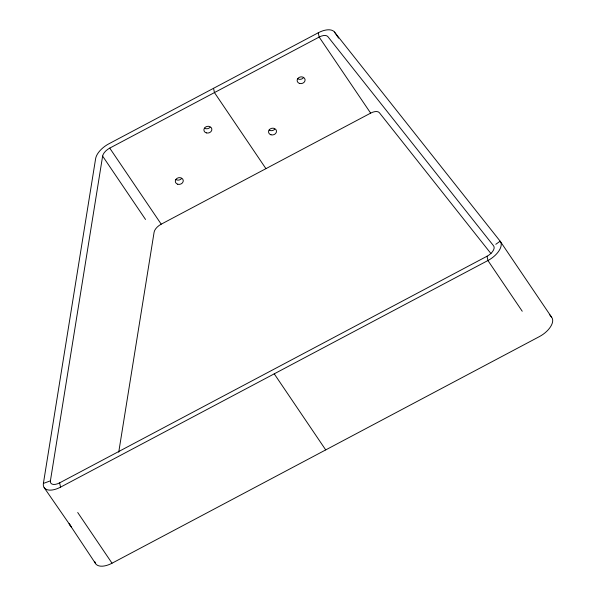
<?xml version="1.0" encoding="UTF-8"?>
<svg xmlns="http://www.w3.org/2000/svg" width="596" height="596" viewBox="0 0 596 596"><rect width="100%" height="100%" fill="white"/><g stroke="black" fill="none" stroke-linecap="round" stroke-linejoin="round"><path stroke-width="0.89" d="M495.79 244.3L500.171 241.209A17.418 8.985 -34.1 0 1 487.923 260.534L60.546 487.148A17.418 8.985 -34.1 0 1 43.396 483.408L95.621 158.655A17.426 8.985 -34.1 0 1 108.83 143.83L318.257 32.78A17.426 8.985 -34.1 0 1 334.453 32.013L500.171 241.209L551.65 317.273A17.418 8.985 -34.1 0 1 539.402 336.598L112.033 563.213A17.418 8.985 -34.1 0 1 94.876 561.767M50.407 480.853L102.624 156.092A9.38 4.835 -34.1 0 1 109.739 148.113L319.165 37.064A9.38 4.835 -34.1 0 1 327.889 36.654L493.607 245.85A9.38 4.835 -34.1 0 1 487.007 256.25L59.637 482.864A9.38 4.835 -34.1 0 1 50.407 480.853L43.396 483.408M118.723 452.215L154.111 232.157A9.38 4.835 -34.1 0 1 161.218 224.178L370.652 113.128A9.38 4.835 -34.1 0 1 379.376 112.719L491 253.635M549.356 314.368L551.65 317.273M44.164 487.655L71.446 527.117L69.129 523.735L95.651 563.712M334.453 32.013L338.588 38.129M522.245 311.246L487.923 260.534L487.007 256.25M370.652 113.128L319.165 37.064L318.257 32.78M265.935 168.653L214.456 92.589L213.539 88.305M274.235 373.841L325.721 449.905M109.739 148.113L161.218 224.178M102.624 156.092L145.528 219.477M77.711 512.5L112.033 563.213M59.637 482.864L60.546 487.148M303.282 77.92A4.023 3.375 -12 0 1 297.665 78.717M274.689 129.257A4.023 3.375 -12 0 1 269.064 130.062M210.045 127.35A4.023 3.375 -12 0 1 204.428 128.155M181.452 178.696A4.023 3.375 -12 0 1 175.827 179.5M299.572 83.455A4.023 3.375 -12 0 0 305.07 79.559A4.023 3.375 -12 0 0 298.693 77.681A4.023 3.375 -12 0 0 299.572 83.455M270.971 134.793A4.023 3.375 -12 0 0 276.477 130.897A4.023 3.375 -12 0 0 270.092 129.019A4.023 3.375 -12 0 0 270.971 134.793M206.335 132.893A4.023 3.375 -12 0 0 211.841 128.997A4.023 3.375 -12 0 0 205.456 127.119A4.023 3.375 -12 0 0 206.335 132.893M177.735 184.231A4.023 3.375 -12 0 0 183.24 180.335A4.023 3.375 -12 0 0 176.856 178.457A4.023 3.375 -12 0 0 177.735 184.231"/></g></svg>
